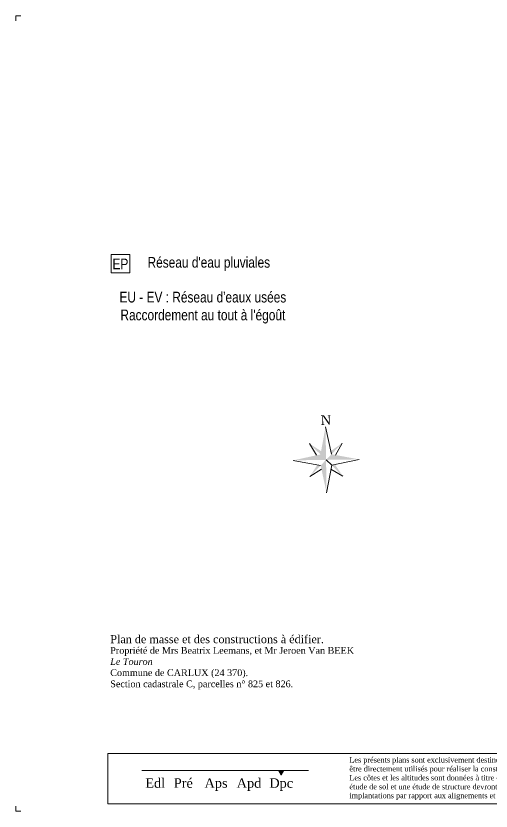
# Model space of a CAD drawing. Header units: millimetres. Extents: x -17502 to -16646, y 1856 to 2034.
# Drawn here: x -17071.51 to -17053.77, y 1855.92 to 1885.62 of the extents above; entities that cross this region are included whole.
import ezdxf

# ---------------------------------------------------------------- set-up
doc = ezdxf.new("R2010")
doc.units = ezdxf.units.MM
doc.linetypes.add('CONTINU', pattern=[0])
doc.layers.get('0').update_dxf_attribs({"lineweight": 9})
doc.layers.get('Defpoints').update_dxf_attribs({"lineweight": 9})
doc.layers.add('Standard', color=7, linetype='CONTINU', lineweight=25)
doc.layers.add('TEXTE', color=7, linetype='Continuous', lineweight=9)
doc.styles.add('Comic Sans MS', font='comic.ttf')
doc.styles.get("Standard").update_dxf_attribs({"font": 'times.ttf'})

# ---------------------------------------------------------------- blocks, each defined once
blk = doc.blocks.new('A$C421D22C3')
for p, q in [((0.522, 1.045), (0.61, 0.61)), ((0.261, 0.784), (0.373, 0.597)), ((0.784, 0.784), (0.672, 0.597)), ((0, 0.522), (0.435, 0.435)), ((0.61, 0.435), (1.045, 0.522)), ((0.261, 0.261), (0.448, 0.373)), ((0.784, 0.261), (0.597, 0.373))]:
    blk.add_line(p, q)
blk.add_lwpolyline([(0.522, 0), (0.61, 0.435), (0.522, 0.522)])
for points in [[(0.522, 0.522), (0.522, 0.522), (0.522, 1.045), (0.435, 0.61)], [(0.261, 0.784), (0.435, 0.61), (0.446, 0.661)], [(0.784, 0.784), (0.61, 0.61), (0.599, 0.661)], [(0, 0.522), (0.435, 0.61), (0.522, 0.522)], [(0.522, 0.522), (0.522, 0), (0.435, 0.435)], [(0.522, 0.522), (1.045, 0.522), (0.61, 0.61)], [(0.261, 0.261), (0.435, 0.435), (0.384, 0.446)], [(0.784, 0.261), (0.61, 0.435), (0.661, 0.446)]]:
    blk.add_solid(points)
at = {"layer": 'TEXTE', "lineweight": 9, "ltscale": 10, "insert": (0.53, 1.153), "char_height": 0.15, "width": 0.18381, "attachment_point": 5}
blk.add_mtext('{\\fTimes New Roman|b0|i0|c0|p18;N}', dxfattribs=at)

msp = doc.modelspace()

# ---------------------------------------------------------------- hatches: boundary and pattern name
at = {"lineweight": 9}
msp.add_hatch(color=5, dxfattribs=at).paths.add_polyline_path([(-17061.712, 1857.44), (-17061.503, 1857.44), (-17061.607, 1857.263)])

# ---------------------------------------------------------------- linework, layer by layer
at = {"color": 1, "lineweight": 9}
msp.add_lwpolyline([(-17067.958, 1876.711), (-17067.261, 1876.711), (-17067.261, 1876.027), (-17067.958, 1876.027)], close=True, dxfattribs=at)
at = {"lineweight": 9}
msp.add_lwpolyline([(-17068.075, 1858.074), (-17032.948, 1858.074), (-17032.948, 1856.197), (-17068.075, 1856.197)], close=True, dxfattribs=at)
at = {"color": 5, "lineweight": 9}
msp.add_lwpolyline([(-17066.804, 1857.44), (-17060.583, 1857.44)], dxfattribs=at)
msp.add_lwpolyline([(-17061.712, 1857.44), (-17061.503, 1857.44), (-17061.607, 1857.263), (-17061.712, 1857.44)], close=True, dxfattribs=at)
at = {"layer": 'Defpoints', "lineweight": 9}
for points in [[(-17071.512, 1885.438), (-17071.512, 1885.625), (-17071.325, 1885.625)], [(-17071.325, 1855.925), (-17071.512, 1855.925), (-17071.512, 1856.111)]]:
    msp.add_lwpolyline(points, dxfattribs=at)
for p in [(-17071.512, 1885.625), (-17071.512, 1855.925), (-17071.512, 1855.925), (-17071.512, 1855.925), (-17071.512, 1855.925)]:
    msp.add_point(p, dxfattribs=at)

# ---------------------------------------------------------------- block references
at = {"lineweight": 9, "xscale": 2.353112209354109, "yscale": 2.353112209354109, "zscale": 2.353112209354109, "rotation": 0.8581760350510685}
msp.add_blockref('A$C421D22C3', (-17061.141, 1867.796), dxfattribs=at)

# ---------------------------------------------------------------- texts
at = {"lineweight": 9, "attachment_point": 1}
for s, insert, char_height, width in [('Plan de masse et des constructions à édifier.', (-17067.989, 1862.496), 0.3, 21.0239), ('Propriété de Mrs Beatrix Leemans, et Mr Jeroen Van BEEK\\P{\\fTimes New Roman|b0|i1|c0|p18;Le Touron\\P\\A1;\\fTimes New Roman|b0|i0|c0|p18;Commune de }CARLUX (24 370).\\PSection cadastrale C, parcelles n° 825 et 826.', (-17067.989, 1862.052), 0.25, 21.0239), ("{\\fTimes New Roman|b0|i0|c0|p18;Les présents plans sont exclusivement destinés à la demande de permis de construire. Ils ne sont pas des plans d'exécution et ne peuvent donc en aucun cas être directement utilisés pour réaliser la construction.\\PLes côtes et les altitudes sont données à titre d'indication. Les entreprises sont priées de prendre leurs propres dimensions pour la réalisation du chantier. Une étude de sol et une étude de structure devront être effectuées avant tout travaux par des bureaux d'études techniques du bâtiment. Afin de respecter les implantations par rapport aux alignements et aux limites séparatives celles-ci devront être réalisées par un Géomètre - Expert. }", (-17059.059, 1857.939), 0.2, 19.06449), ('Edl', (-17066.682, 1857.149), 0.3535, 1.3673), ('Pré', (-17065.616, 1857.149), 0.3535, 1.3673), ('Aps', (-17064.468, 1857.149), 0.3535, 1.3673), ('Apd', (-17063.268, 1857.149), 0.3535, 1.3673)]:
    msp.add_mtext(s, dxfattribs=dict(at, insert=insert, char_height=char_height, width=width))
at = {"color": 16, "lineweight": 9, "insert": (-17062.051, 1857.149), "char_height": 0.3535, "width": 1.3673, "attachment_point": 1}
msp.add_mtext('{\\C1;Dpc}', dxfattribs=at)
at = {"layer": 'Standard', "color": 5, "lineweight": 9, "char_height": 0.4, "attachment_point": 5, "style": 'Comic Sans MS'}
for s, insert, width in [('{\\W0.83;\\C1;EP}', (-17067.61, 1876.36, -4.96), 2.03889), ("{\\W0.83;\\C1;Réseau d'eau pluviales}", (-17064.308, 1876.36, -4.96), 6.62195), ("{\\W0.83;EU - EV : Réseau d'eaux usées\\PRaccordement au tout à l'égoût}", (-17064.531, 1874.728, -4.96), 6.62195)]:
    msp.add_mtext(s, dxfattribs=dict(at, insert=insert, width=width))

doc.saveas('drawing.dxf')
